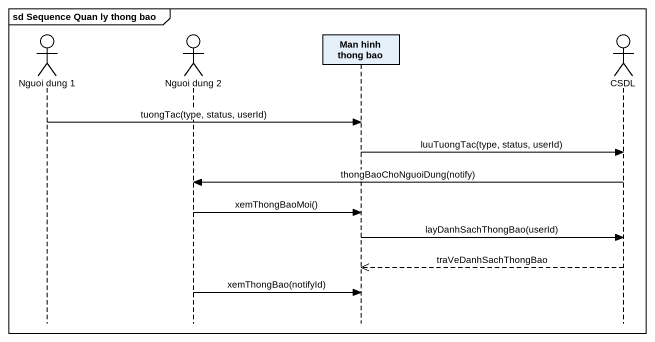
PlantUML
@startuml
mainframe sd Sequence Quan ly thong bao
hide footbox
actor "Nguoi dung 1" as Nguoi_dung_1
actor "Nguoi dung 2" as Nguoi_dung_2
participant "Man hinh thong bao" as Man_hinh_thong_bao
actor CSDL

Nguoi_dung_1 -> Man_hinh_thong_bao : tuongTac(type, status, userId)
Man_hinh_thong_bao -> CSDL : luuTuongTac(type, status, userId)
CSDL -> Nguoi_dung_2 : thongBaoChoNguoiDung(notify)
Nguoi_dung_2 -> Man_hinh_thong_bao : xemThongBaoMoi()
Man_hinh_thong_bao -> CSDL : layDanhSachThongBao(userId)
CSDL -->> Man_hinh_thong_bao : traVeDanhSachThongBao
Nguoi_dung_2 -> Man_hinh_thong_bao : xemThongBao(notifyId)
@enduml
